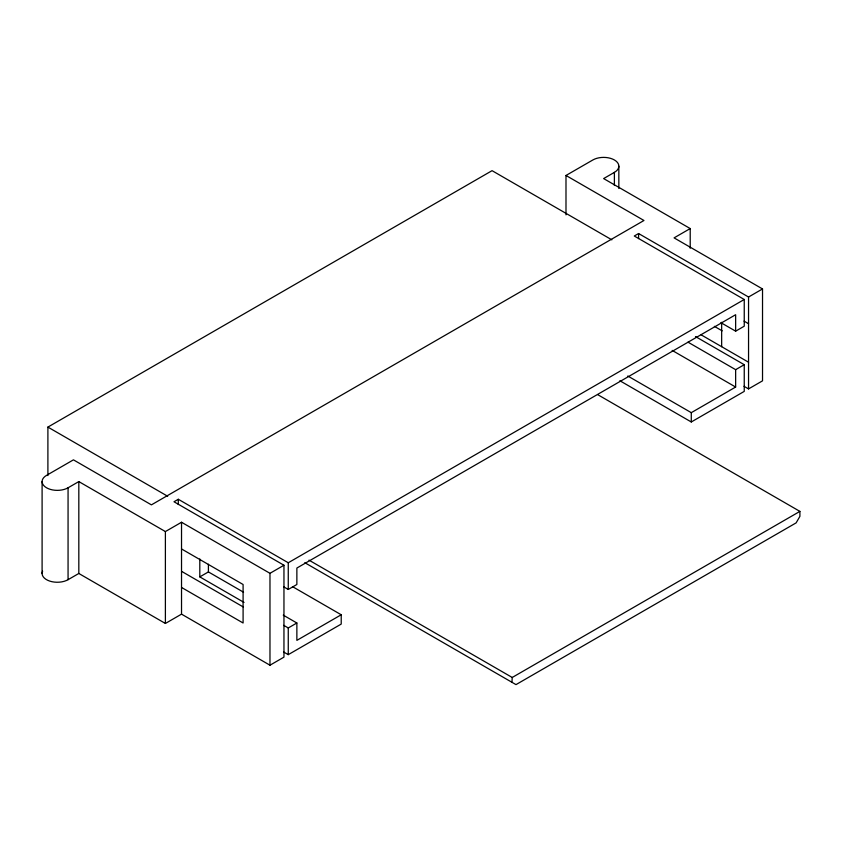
<?xml version="1.0" encoding="UTF-8"?>
<svg xmlns="http://www.w3.org/2000/svg" width="842" height="842" viewBox="0 0 842 842"><rect width="100%" height="100%" fill="white"/><g stroke="black" fill="none" stroke-linecap="round" stroke-linejoin="round"><path stroke-width="1.26" d="M511.947 682.283L512.22 677.473L799.9 511.389L799.9 516.356L796.132 522.871L515.988 684.62L304.815 562.698M47.899 475.551L47.899 427.094L492.054 170.663L611.85 239.833M565.992 214.857L565.992 175.473L592.873 159.959A15.209 8.778 0 0 1 614.386 159.959A15.209 8.778 0 0 1 614.386 172.378L614.386 185.503M565.992 175.473L643.962 220.488L151.413 504.863L73.443 459.848L46.552 475.372A15.209 8.778 0 0 0 46.552 487.792A15.209 8.778 0 0 0 68.065 487.792L78.822 481.582L165.39 531.565L181.525 522.25L269.977 573.318L283.954 565.245L283.954 657.139L269.977 665.212L181.525 614.144L165.39 623.459L78.822 573.476L68.065 579.685A15.209 8.778 0 0 1 49.71 581.085A15.209 8.778 0 0 1 42.616 571.202M614.386 172.378L603.63 178.578L690.208 228.561L690.208 248.253M720.899 322.654L735.645 331.169L744.244 326.201L744.244 299.499L288.259 562.761L178.293 499.274L173.999 501.758L283.954 565.245M744.012 386.299L748.549 388.909L762.526 380.837L762.526 288.943L748.549 297.015L638.583 233.529L634.279 236.013L744.244 299.499M690.208 228.561L674.074 237.876L762.526 288.943M199.807 558.93L199.807 576.886L208.406 571.918L243.559 592.221M283.722 586.842L288.259 589.463L296.868 584.495L296.868 568.045L735.645 314.719L735.645 331.169M283.722 625.343L288.259 627.964L296.868 622.996L296.868 640.373L341.22 614.765L341.22 624.08L288.259 654.655L283.722 652.045M688.009 342.168L735.645 369.67L744.244 364.702L744.244 391.393L691.282 421.979L619.859 380.742M627.795 376.006L691.282 412.664L735.645 387.046L735.645 369.67M744.065 321.128L748.549 323.717M714.374 326.338L722.204 330.864M701.176 334.863L748.549 362.218M695.481 336.547L744.244 364.702M672.158 350.398L735.645 387.046M597.809 394.709L799.9 511.389M308.993 560.151L512.22 677.473M47.899 427.094L167.695 496.264M292.479 586.621L341.22 614.765M181.525 548.952L243.096 584.495L243.096 622.996L181.525 587.442M283.259 615.134L296.868 622.996M199.807 576.886L244.033 602.419M181.956 571.56L243.412 607.04M748.549 297.015L748.549 388.909M721.657 322.307L721.657 346.693M691.282 412.664L691.282 421.979M638.583 233.529L638.583 238.612M618.838 166.169L618.838 188.482M288.259 562.761L288.259 589.463M288.259 627.964L288.259 654.655M269.977 573.318L269.977 665.212M208.406 564.224L208.406 571.918M181.525 522.25L181.525 614.144M178.293 499.274L178.293 504.526M165.39 531.565L165.39 623.459M78.822 481.582L78.822 573.476M68.065 487.792L68.065 579.685M42.1 481.582L42.1 573.476"/></g></svg>
